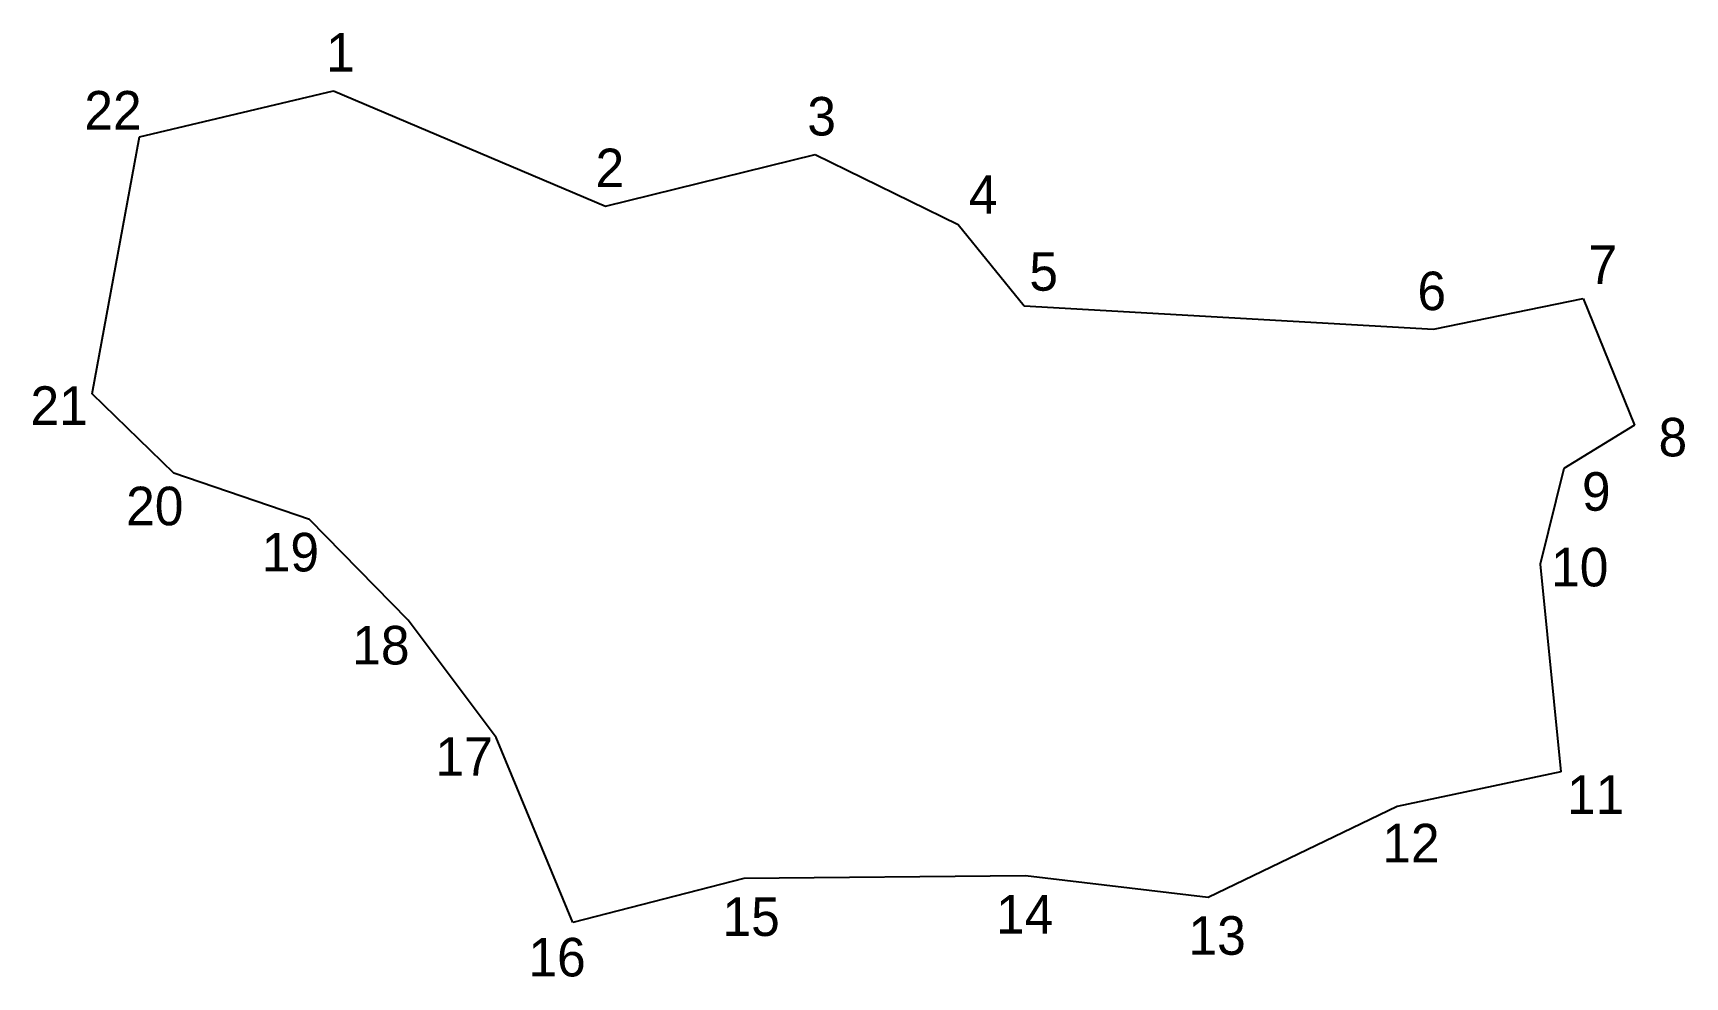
# Model space of a CAD drawing. Extents: x 552157 to 552283, y 1821115 to 1821187.
import ezdxf

# ---------------------------------------------------------------- set-up
doc = ezdxf.new("R2010")
doc.units = 0
doc.layers.add('CanhThua', color=7, linetype='Continuous')
doc.layers.add('SoHieuDinhThua', color=7, linetype='Continuous')

msp = doc.modelspace()

# ---------------------------------------------------------------- linework, layer by layer
at = {"layer": 'CanhThua'}
for p, q in [((552165.43, 1821178.63), (552180.2, 1821182.13)), ((552180.2, 1821182.13), (552200.9, 1821173.34)), ((552161.83, 1821159.07), (552165.43, 1821178.63)), ((552200.9, 1821173.34), (552216.85, 1821177.28)), ((552216.85, 1821177.28), (552227.73, 1821171.95)), ((552227.73, 1821171.95), (552232.77, 1821165.77)), ((552232.77, 1821165.77), (552263.92, 1821163.98)), ((552263.92, 1821163.98), (552275.32, 1821166.32)), ((552275.32, 1821166.32), (552279.22, 1821156.69)), ((552168.04, 1821153.04), (552161.83, 1821159.07)), ((552279.22, 1821156.69), (552273.84, 1821153.38)), ((552178.36, 1821149.51), (552168.04, 1821153.04)), ((552273.84, 1821153.38), (552272.03, 1821146.1)), ((552185.89, 1821141.86), (552178.36, 1821149.51)), ((552272.03, 1821146.1), (552273.61, 1821130.31)), ((552192.58, 1821132.93), (552185.89, 1821141.86)), ((552198.42, 1821118.84), (552192.58, 1821132.93)), ((552273.61, 1821130.31), (552261.15, 1821127.66)), ((552261.15, 1821127.66), (552246.77, 1821120.75)), ((552211.44, 1821122.2), (552198.42, 1821118.84)), ((552232.87, 1821122.4), (552211.44, 1821122.2)), ((552246.77, 1821120.75), (552232.87, 1821122.4))]:
    msp.add_line(p, q, dxfattribs=at)

# ---------------------------------------------------------------- texts
at = {"layer": 'SoHieuDinhThua'}
for s, height, p in [('1', 2.93, (552179.63, 1821183.59)), ('22', 2.935, (552161.23, 1821179.18)), ('3', 2.93, (552216.26, 1821178.73)), ('2', 2.93, (552200.14, 1821174.8)), ('4', 2.93, (552228.55, 1821172.78)), ('5', 2.93, (552233.16, 1821166.92)), ('7', 2.93, (552275.72, 1821167.44)), ('6', 2.93, (552262.7, 1821165.44)), ('21', 2.935, (552157.13, 1821156.71)), ('8', 2.93, (552281.05, 1821154.31)), ('9', 2.93, (552275.22, 1821150.18)), ('20', 2.935, (552164.41, 1821149.07)), ('19', 2.935, (552174.73, 1821145.56)), ('10', 2.935, (552272.87, 1821144.42)), ('18', 2.935, (552181.62, 1821138.48)), ('17', 2.935, (552187.96, 1821130.01)), ('11', 2.935, (552274.08, 1821127.11)), ('12', 2.935, (552260.02, 1821123.42)), ('15', 2.935, (552209.8, 1821117.82)), ('14', 2.935, (552230.62, 1821118)), ('13', 2.935, (552245.27, 1821116.39)), ('16', 2.935, (552195.03, 1821114.74))]:
    msp.add_text(s, height=height, dxfattribs=at).set_placement(p)

doc.saveas('drawing.dxf')
